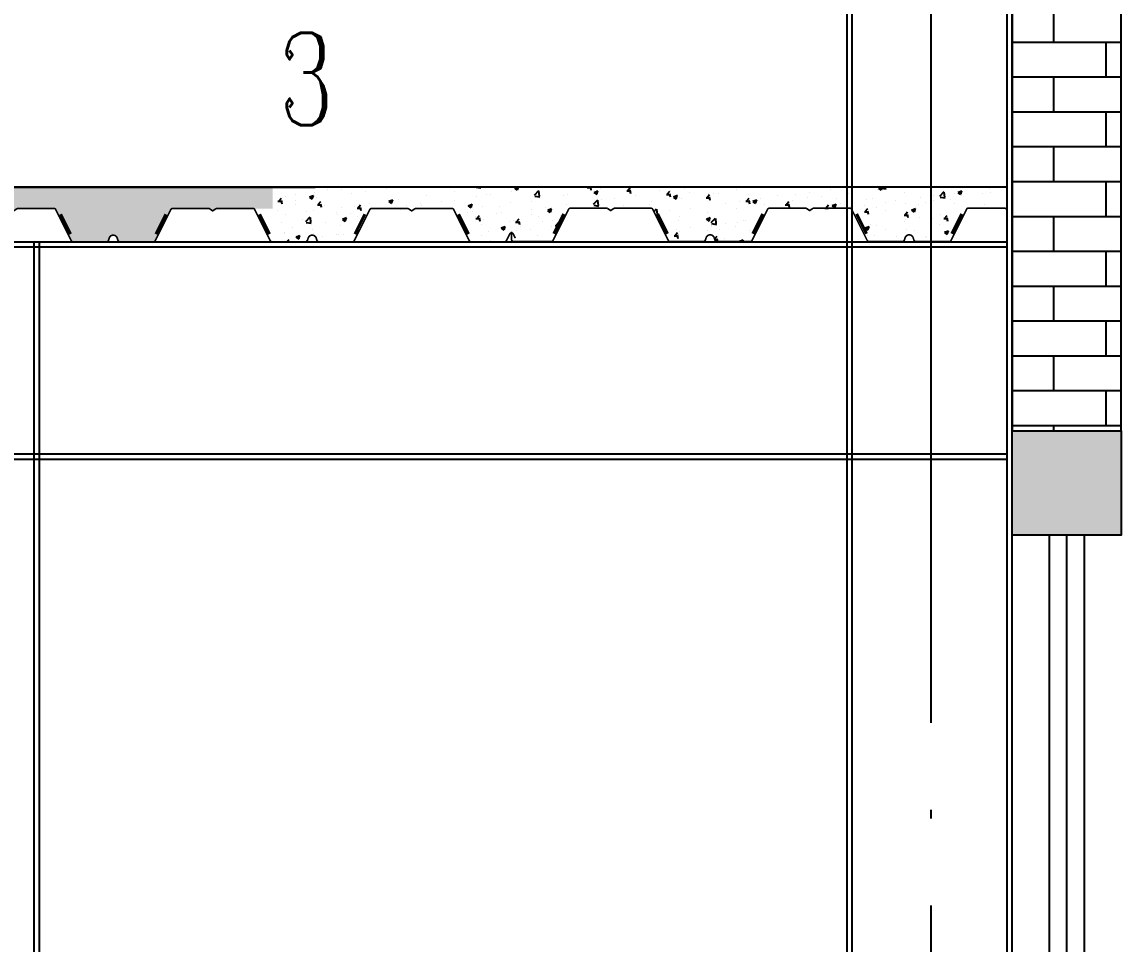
# Model space of a CAD drawing. Extents: x -89996 to 1006241, y -2176 to 440573.
# Drawn here: x 788530 to 791057, y 259276 to 261396 of the extents above; entities that cross this region are included whole.
import ezdxf

# ---------------------------------------------------------------- set-up
doc = ezdxf.new("R2010")
doc.units = 0
doc.header["$LTSCALE"] = 1000
doc.header["$MEASUREMENT"] = 0
doc.linetypes.add('DOTE', pattern=[2.42, 2, -0.2, 0.02, -0.2])
for name, color, linetype in [('BOLT', 251, 'Continuous'), ('DOTE', 1, 'DOTE'), ('FZX', 31, 'Continuous'), ('GZ', 50, 'Continuous'), ('MC', 132, 'Continuous'), ('PUB_HATCH', 8, 'Continuous'), ('PUB_TEXT', 7, 'Continuous'), ('PUB_TITLE', 4, 'Continuous'), ('S', 2, 'Continuous')]:
    doc.layers.add(name, color=color, linetype=linetype)
doc.styles.add('_TCH_LABEL', font='COMPLEX', dxfattribs={"bigfont": 'GBCBIG'})

# ---------------------------------------------------------------- blocks, each defined once
blk = doc.blocks.new('A$C0E672D9D')
at = {"layer": 'S', "const_width": 37.5}
blk.add_lwpolyline([(13831, 244), (13831, 64, -0.414214), (13786, 19), (12914, 19, -0.284079), (12873, 44), (12516, 759, 0.284079), (12475, 784), (11646, 784, 0.149964), (11621, 776), (11551, 728), (11481, 776, 0.149964), (11455, 784), (10626, 784, 0.284079), (10586, 759), (10228, 44, -0.284079), (10188, 19), (9416, 19, -0.323165), (9373, 50), (9354, 107, 0.323165), (9269, 169), (9258, 169, 0.323165), (9173, 107), (9154, 50, -0.323165), (9111, 19), (8339, 19, -0.284079), (8298, 44), (7941, 759, 0.284079), (7900, 784), (7071, 784, 0.149964), (7046, 776), (6976, 728), (6906, 776, 0.149964), (6880, 784), (6051, 784, 0.284079), (6011, 759), (5653, 44, -0.284079), (5613, 19), (4841, 19, -0.323165), (4798, 50), (4779, 107, 0.323165), (4694, 169), (4683, 169, 0.323165), (4598, 107), (4579, 50, -0.323165), (4536, 19), (3764, 19, -0.284079), (3723, 44), (3366, 759, 0.284079), (3325, 784), (2496, 784, 0.149964), (2471, 776), (2401, 728), (2331, 776, 0.149964), (2305, 784), (1476, 784, 0.284079), (1436, 759), (1078, 44, -0.284079), (1038, 19), (265, 19, -0.284079), (224, 44), (146, 200, 0.620038), (66, 200), (17, 101)], format="xyb", dxfattribs=at)
at = {"layer": 'S', "const_width": 67.5}
for points in [[(1323, 652), (1094, 195)], [(3479, 652), (3707, 195)], [(5898, 652), (5669, 195)], [(8054, 652), (8282, 195)], [(10473, 652), (10244, 195)], [(12629, 652), (12857, 195)]]:
    blk.add_lwpolyline(points, dxfattribs=at)

msp = doc.modelspace()

# ---------------------------------------------------------------- hatches: boundary and pattern name
h = msp.add_hatch()
h.set_pattern_fill('AR-CONC', color=9, scale=50)
h.set_pattern_definition([(50, (-76199.75, -57750.295), (91.0923345, -7.969543), [9.525, -104.775]), (355, (-76199.75, -57750.295), (-17.621413, 95.528321), [7.62, -83.82]), (100.451, (-76192.16, -57750.96), (73.471251, 87.558344), [8.095, -89.045]), (46.1842, (-76199.75, -57724.9), (135.53952, -21.021164), [14.2875, -157.1625]), (96.6356, (-76188.46, -57726.65), (118.702117, 123.712778), [12.1425, -133.5675]), (351.184, (-76199.75, -57724.9), (118.702303, 123.712559), [11.43, -125.73]), (21, (-76187.05, -57731.245), (75.80744, -51.132759), [9.525, -104.775]), (326, (-76187.05, -57731.245), (30.901014, 92.093983), [7.62, -83.82]), (71.4514, (-76180.735, -57735.51), (106.708245, 40.961429), [8.095, -89.045]), (37.5, (-76199.753, -57750.295), (1.5443016, 42.2775194), [0, -82.804, 0, -85.09, 0, -84.1375]), (7.5, (-76199.753, -57750.295), (33.4098313, 50.0902874), [0, -48.514, 0, -80.899, 0, -32.0675]), (327.5, (-76228.074, -57750.295), (67.7952976, -2.864372), [0, -31.75, 0, -99.06, 0, -131.445]), (317.5, (-76240.774, -57750.295), (74.0645907, 12.7132455), [0, -41.275, 0, -65.786, 0, -93.345])])
edge = h.paths.add_edge_path()
edge.add_arc((788741.37, 260896.08), 9, 354.18243, 450)
edge.add_line((788741.37, 260905.08), (788740.32, 260905.08))
edge.add_arc((788740.32, 260896.08), 9, 90, 161.63608)
edge.add_line((788731.78, 260898.92), (788729.87, 260893.16))
edge.add_arc((788725.6, 260894.58), 4.5, 270, 341.63608, ccw=False)
edge.add_line((788725.6, 260890.08), (788648.38, 260890.08))
edge.add_arc((788648.38, 260894.58), 4.5, 206.56505, 270.02168, ccw=False)
edge.add_line((788644.35, 260892.57), (788608.59, 260964.09))
edge.add_arc((788604.57, 260962.08), 4.5, 26.56505, 90)
edge.add_line((788604.57, 260966.58), (788520.26, 260966.58))
edge.add_line((788520.26, 260966.58), (788512.1, 260961.05))
edge.add_line((788512.1, 260961.05), (788503.94, 260966.58))
edge.add_line((788503.94, 260966.58), (788419.63, 260966.58))
edge.add_arc((788419.63, 260962.08), 4.5, 90, 153.43495)
edge.add_line((788415.6, 260964.09), (788379.84, 260892.57))
edge.add_arc((788375.82, 260894.58), 4.5, 270, 333.43495, ccw=False)
edge.add_line((788375.82, 260890.08), (788190.9, 260890.08))
edge.add_arc((788190.9, 260894.58), 4.5, 206.56505, 270.02278, ccw=False)
edge.add_line((788186.87, 260892.57), (788151.11, 260964.09))
edge.add_arc((788147.08, 260962.08), 4.5, 26.56505, 90)
edge.add_line((788147.08, 260966.58), (788062.78, 260966.58))
edge.add_line((788062.78, 260966.58), (788054.62, 260961.05))
edge.add_line((788054.62, 260961.05), (788046.46, 260966.58))
edge.add_line((788046.46, 260966.58), (787962.15, 260966.58))
edge.add_arc((787962.15, 260962.08), 4.5, 90, 153.43495)
edge.add_line((787958.12, 260964.09), (787922.36, 260892.57))
edge.add_arc((787918.33, 260894.58), 4.5, 270, 333.43495, ccw=False)
edge.add_line((787918.33, 260890.08), (787841.12, 260890.08))
edge.add_arc((787839.77, 260894.38), 4.5, 169.86111, 287.33565, ccw=False)
edge.add_arc((787826.39, 260896.08), 9, 354.18243, 450)
edge.add_line((787826.39, 260905.08), (787825.34, 260905.08))
edge.add_arc((787825.34, 260896.08), 9, 90, 161.63608)
edge.add_line((787816.8, 260898.92), (787814.89, 260893.16))
edge.add_arc((787810.62, 260894.58), 4.5, 270, 341.63608, ccw=False)
edge.add_line((787810.62, 260890.08), (787733.4, 260890.08))
edge.add_arc((787733.4, 260894.58), 4.5, 206.56505, 270.02484, ccw=False)
edge.add_line((787729.37, 260892.57), (787693.61, 260964.09))
edge.add_arc((787689.58, 260962.08), 4.5, 26.56505, 90)
edge.add_line((787689.58, 260966.58), (787605.28, 260966.58))
edge.add_line((787605.28, 260966.58), (787597.12, 260961.05))
edge.add_line((787597.12, 260961.05), (787588.96, 260966.58))
edge.add_line((787588.96, 260966.58), (787504.65, 260966.58))
edge.add_arc((787504.65, 260962.08), 4.5, 90, 153.43495)
edge.add_line((787500.62, 260964.09), (787464.86, 260892.57))
edge.add_arc((787460.83, 260894.58), 4.5, 270, 333.43495, ccw=False)
edge.add_line((787460.83, 260890.08), (787383.62, 260890.08))
edge.add_arc((787382.27, 260894.38), 4.5, 169.86048, 287.33774, ccw=False)
edge.add_arc((787368.89, 260896.08), 9, 354.18243, 450)
edge.add_line((787368.89, 260905.08), (787367.84, 260905.08))
edge.add_arc((787367.84, 260896.08), 9, 90, 161.63608)
edge.add_line((787359.3, 260898.92), (787357.39, 260893.16))
edge.add_arc((787353.12, 260894.58), 4.5, 270, 341.63608, ccw=False)
edge.add_line((787353.12, 260890.08), (787275.9, 260890.08))
edge.add_arc((787275.9, 260894.58), 4.5, 206.56505, 270.02678, ccw=False)
edge.add_line((787271.87, 260892.57), (787236.11, 260964.09))
edge.add_arc((787232.08, 260962.08), 4.5, 26.56505, 90)
edge.add_line((787232.08, 260966.58), (787147.78, 260966.58))
edge.add_line((787147.78, 260966.58), (787139.62, 260961.05))
edge.add_line((787139.62, 260961.05), (787131.46, 260966.58))
edge.add_line((787131.46, 260966.58), (787047.15, 260966.58))
edge.add_arc((787047.15, 260962.08), 4.5, 90, 153.43495)
edge.add_line((787043.12, 260964.09), (787007.36, 260892.57))
edge.add_arc((787003.33, 260894.58), 4.5, 270, 333.43495, ccw=False)
edge.add_line((787003.33, 260890.08), (786818.42, 260890.08))
edge.add_arc((786818.42, 260894.58), 4.5, 206.56505, 270.02849, ccw=False)
edge.add_line((786814.39, 260892.57), (786778.63, 260964.09))
edge.add_arc((786774.6, 260962.08), 4.5, 26.56505, 90)
edge.add_line((786774.6, 260966.58), (786690.3, 260966.58))
edge.add_line((786690.3, 260966.58), (786682.13, 260961.05))
edge.add_line((786682.13, 260961.05), (786673.97, 260966.58))
edge.add_line((786673.97, 260966.58), (786589.67, 260966.58))
edge.add_arc((786589.67, 260962.08), 4.5, 90, 153.43495)
edge.add_line((786585.64, 260964.09), (786549.88, 260892.57))
edge.add_arc((786545.85, 260894.58), 4.5, 270, 333.43495, ccw=False)
edge.add_line((786545.85, 260890.08), (786468.63, 260890.08))
edge.add_arc((786467.29, 260894.38), 4.5, 169.85888, 287.34305, ccw=False)
edge.add_arc((786453.91, 260896.08), 9, 354.18243, 450)
edge.add_line((786453.91, 260905.08), (786452.86, 260905.08))
edge.add_arc((786452.86, 260896.08), 9, 90, 161.63608)
edge.add_line((786444.32, 260898.92), (786442.41, 260893.16))
edge.add_arc((786438.14, 260894.58), 4.5, 270, 341.63608, ccw=False)
edge.add_line((786438.14, 260890.08), (786360.92, 260890.08))
edge.add_arc((786360.92, 260894.58), 4.5, 206.56505, 270.03176, ccw=False)
edge.add_line((786356.89, 260892.57), (786321.13, 260964.09))
edge.add_arc((786317.1, 260962.08), 4.5, 26.56505, 90)
edge.add_line((786317.1, 260966.58), (786232.8, 260966.58))
edge.add_line((786232.8, 260966.58), (786224.63, 260961.05))
edge.add_line((786224.63, 260961.05), (786216.47, 260966.58))
edge.add_line((786216.47, 260966.58), (786132.17, 260966.58))
edge.add_arc((786132.17, 260962.08), 4.5, 90, 153.43495)
edge.add_line((786128.14, 260964.09), (786092.38, 260892.57))
edge.add_arc((786088.35, 260894.58), 4.5, 270, 333.43495, ccw=False)
edge.add_line((786088.35, 260890.08), (786011.13, 260890.08))
edge.add_arc((786009.79, 260894.38), 4.5, 169.85783, 287.3465, ccw=False)
edge.add_arc((785996.41, 260896.08), 9, 354.18243, 450)
edge.add_line((785996.41, 260905.08), (785995.36, 260905.08))
edge.add_arc((785995.36, 260896.08), 9, 90, 161.63608)
edge.add_line((785986.82, 260898.92), (785984.91, 260893.16))
edge.add_arc((785980.64, 260894.58), 4.5, 270, 341.63608, ccw=False)
edge.add_line((785980.64, 260890.08), (785903.42, 260890.08))
edge.add_arc((785903.42, 260894.58), 4.5, 206.56505, 270.03502, ccw=False)
edge.add_line((785899.39, 260892.57), (785863.63, 260964.09))
edge.add_arc((785859.6, 260962.08), 4.5, 26.56505, 90)
edge.add_line((785859.6, 260966.58), (785775.3, 260966.58))
edge.add_line((785775.3, 260966.58), (785767.13, 260961.05))
edge.add_line((785767.13, 260961.05), (785758.97, 260966.58))
edge.add_line((785758.97, 260966.58), (785674.67, 260966.58))
edge.add_arc((785674.67, 260962.08), 4.5, 90, 153.43495)
edge.add_line((785670.64, 260964.09), (785634.88, 260892.57))
edge.add_arc((785630.85, 260894.58), 4.5, 270, 333.43495, ccw=False)
edge.add_line((785630.85, 260890.08), (785445.94, 260890.08))
edge.add_arc((785445.93, 260894.58), 4.5, 206.56505, 270.038, ccw=False)
edge.add_line((785441.91, 260892.57), (785406.15, 260964.09))
edge.add_arc((785402.12, 260962.08), 4.5, 26.56505, 90)
edge.add_line((785402.12, 260966.58), (785317.81, 260966.58))
edge.add_line((785317.81, 260966.58), (785309.65, 260961.05))
edge.add_line((785309.65, 260961.05), (785301.49, 260966.58))
edge.add_line((785301.49, 260966.58), (785217.18, 260966.58))
edge.add_arc((785217.18, 260962.08), 4.5, 90, 153.43495)
edge.add_line((785213.16, 260964.09), (785177.4, 260892.57))
edge.add_arc((785173.37, 260894.58), 4.5, 270, 333.43495, ccw=False)
edge.add_line((785173.37, 260890.08), (785096.15, 260890.08))
edge.add_arc((785094.81, 260894.38), 4.5, 169.85496, 287.356, ccw=False)
edge.add_arc((785081.43, 260896.08), 9, 354.18243, 450)
edge.add_line((785081.43, 260905.08), (785080.38, 260905.08))
edge.add_arc((785080.38, 260896.08), 9, 90, 161.63608)
edge.add_line((785071.84, 260898.92), (785069.93, 260893.16))
edge.add_arc((785065.66, 260894.58), 4.5, 270, 341.63608, ccw=False)
edge.add_line((785065.66, 260890.08), (784988.44, 260890.08))
edge.add_arc((784988.43, 260894.58), 4.5, 206.56505, 270.04405, ccw=False)
edge.add_line((784984.41, 260892.57), (784948.65, 260964.09))
edge.add_arc((784944.62, 260962.08), 4.5, 26.56505, 90)
edge.add_line((784944.62, 260966.58), (784860.31, 260966.58))
edge.add_line((784860.31, 260966.58), (784852.15, 260961.05))
edge.add_line((784852.15, 260961.05), (784843.99, 260966.58))
edge.add_line((784843.99, 260966.58), (784759.68, 260966.58))
edge.add_arc((784759.68, 260962.08), 4.5, 90, 153.43495)
edge.add_line((784755.66, 260964.09), (784719.9, 260892.57))
edge.add_arc((784715.87, 260894.58), 4.5, 270, 333.43495, ccw=False)
edge.add_line((784715.87, 260890.08), (784638.65, 260890.08))
edge.add_arc((784637.31, 260894.38), 4.5, 169.85291, 287.36279, ccw=False)
edge.add_arc((784623.93, 260896.08), 9, 354.18243, 450)
edge.add_line((784623.93, 260905.08), (784622.88, 260905.08))
edge.add_arc((784622.88, 260896.08), 9, 90, 161.63608)
edge.add_line((784614.34, 260898.92), (784612.43, 260893.16))
edge.add_arc((784608.16, 260894.58), 4.5, 270, 341.63608, ccw=False)
edge.add_line((784608.16, 260890.08), (784530.94, 260890.08))
edge.add_arc((784530.93, 260894.58), 4.5, 206.56505, 270.05057, ccw=False)
edge.add_line((784526.91, 260892.57), (784491.15, 260964.09))
edge.add_arc((784487.12, 260962.08), 4.5, 26.56505, 90)
edge.add_line((784487.12, 260966.58), (784402.81, 260966.58))
edge.add_line((784402.81, 260966.58), (784394.65, 260961.05))
edge.add_line((784394.65, 260961.05), (784386.49, 260966.58))
edge.add_line((784386.49, 260966.58), (784302.18, 260966.58))
edge.add_arc((784302.18, 260962.08), 4.5, 90, 153.43495)
edge.add_line((784298.16, 260964.09), (784262.4, 260892.57))
edge.add_arc((784258.37, 260894.58), 4.5, 270, 333.43495, ccw=False)
edge.add_line((784258.37, 260890.08), (784154.44, 260889.98))
edge.add_line((784154.44, 260889.98), (784154.8, 260890.69))
edge.add_arc((784150.78, 260892.71), 4.5, 270, 333.43495, ccw=False)
edge.add_line((784150.78, 260888.21), (784073.45, 260888.21))
edge.add_arc((784073.45, 260892.71), 4.5, 206.56505, 270.01855, ccw=False)
edge.add_line((784069.43, 260890.69), (784033.67, 260962.22))
edge.add_arc((784029.64, 260960.21), 4.5, 26.56505, 90)
edge.add_line((784029.64, 260964.71), (783945.33, 260964.71))
edge.add_line((783945.33, 260964.71), (783937.17, 260959.18))
edge.add_line((783937.17, 260959.18), (783929.01, 260964.71))
edge.add_line((783929.01, 260964.71), (783844.7, 260964.71))
edge.add_arc((783844.7, 260960.21), 4.5, 90, 153.43495)
edge.add_line((783840.68, 260962.22), (783804.92, 260890.69))
edge.add_arc((783800.89, 260892.71), 4.5, 270, 333.43495, ccw=False)
edge.add_line((783800.89, 260888.21), (783723.67, 260888.21))
edge.add_arc((783722.33, 260892.5), 4.5, 169.86213, 287.3323, ccw=False)
edge.add_arc((783708.95, 260894.21), 9, 354.18243, 450)
edge.add_line((783708.95, 260903.21), (783707.9, 260903.21))
edge.add_arc((783707.9, 260894.21), 9, 90, 161.63608)
edge.add_line((783699.35, 260897.04), (783697.44, 260891.29))
edge.add_arc((783693.17, 260892.71), 4.5, 270, 341.63608, ccw=False)
edge.add_line((783693.17, 260888.21), (783615.95, 260888.21))
edge.add_arc((783615.95, 260892.71), 4.5, 206.56505, 270.02246, ccw=False)
edge.add_line((783611.93, 260890.69), (783576.17, 260962.22))
edge.add_arc((783572.14, 260960.21), 4.5, 26.56505, 90)
edge.add_line((783572.14, 260964.71), (783487.83, 260964.71))
edge.add_line((783487.83, 260964.71), (783479.67, 260959.18))
edge.add_line((783479.67, 260959.18), (783471.51, 260964.71))
edge.add_line((783471.51, 260964.71), (783387.2, 260964.71))
edge.add_arc((783387.2, 260960.21), 4.5, 90, 153.43495)
edge.add_line((783383.18, 260962.22), (783347.42, 260890.69))
edge.add_arc((783343.39, 260892.71), 4.5, 270, 333.43495, ccw=False)
edge.add_line((783343.39, 260888.21), (783266.17, 260888.21))
edge.add_arc((783264.83, 260892.5), 4.5, 169.86033, 287.33825, ccw=False)
edge.add_arc((783251.45, 260894.21), 9, 354.18243, 450)
edge.add_line((783251.45, 260903.21), (783250.4, 260903.21))
edge.add_arc((783250.4, 260894.21), 9, 90, 161.63608)
edge.add_line((783241.85, 260897.04), (783239.94, 260891.29))
edge.add_arc((783235.67, 260892.71), 4.5, 270, 341.63608, ccw=False)
edge.add_line((783235.67, 260888.21), (783158.45, 260888.21))
edge.add_arc((783158.45, 260892.71), 4.5, 206.56505, 270.02844, ccw=False)
edge.add_line((783154.43, 260890.69), (783118.67, 260962.22))
edge.add_arc((783114.64, 260960.21), 4.5, 26.56505, 90)
edge.add_line((783114.64, 260964.71), (783030.33, 260964.71))
edge.add_line((783030.33, 260964.71), (783022.17, 260959.18))
edge.add_line((783022.17, 260959.18), (783014.01, 260964.71))
edge.add_line((783014.01, 260964.71), (782929.7, 260964.71))
edge.add_arc((782929.7, 260960.21), 4.5, 90, 153.43495)
edge.add_line((782925.68, 260962.22), (782889.92, 260890.69))
edge.add_arc((782885.89, 260892.71), 4.5, 270, 333.43495, ccw=False)
edge.add_line((782885.89, 260888.21), (782798.67, 260888.21))
edge.add_arc((782798.67, 260892.71), 4.5, 180, 270.03571, ccw=False)
edge.add_line((782794.17, 260892.71), (782794.17, 260910.71))
edge.add_arc((782794.16, 260906.21), 4.5, 89.83398, 153.43495)
edge.add_line((782790.13, 260908.22), (782782.31, 260892.57))
edge.add_arc((782778.28, 260894.58), 4.5, 270, 333.43495, ccw=False)
edge.add_line((782778.28, 260890.08), (782700.97, 260890.08))
edge.add_arc((782700.96, 260894.58), 4.5, 206.56505, 270.12395, ccw=False)
edge.add_line((782696.93, 260892.57), (782661.17, 260964.09))
edge.add_arc((782657.15, 260962.08), 4.5, 26.56505, 90)
edge.add_line((782657.15, 260966.58), (782572.84, 260966.58))
edge.add_line((782572.84, 260966.58), (782564.68, 260961.05))
edge.add_line((782564.68, 260961.05), (782556.52, 260966.58))
edge.add_line((782556.52, 260966.58), (782472.21, 260966.58))
edge.add_arc((782472.21, 260962.08), 4.5, 90, 153.43495)
edge.add_line((782468.18, 260964.09), (782432.42, 260892.57))
edge.add_arc((782428.4, 260894.58), 4.5, 270, 333.43495, ccw=False)
edge.add_line((782428.4, 260890.08), (782351.19, 260890.08))
edge.add_arc((782349.83, 260894.37), 4.5, 169.81168, 287.49904, ccw=False)
edge.add_arc((782336.45, 260896.08), 9, 354.18243, 450)
edge.add_line((782336.45, 260905.08), (782335.4, 260905.08))
edge.add_arc((782335.4, 260896.08), 9, 90, 161.63608)
edge.add_line((782326.86, 260898.92), (782324.95, 260893.16))
edge.add_arc((782320.68, 260894.58), 4.5, 270, 341.63608, ccw=False)
edge.add_line((782320.68, 260890.08), (782243.47, 260890.08))
edge.add_arc((782243.46, 260894.58), 4.5, 206.56505, 270.19462, ccw=False)
edge.add_line((782239.43, 260892.57), (782203.67, 260964.09))
edge.add_arc((782199.65, 260962.08), 4.5, 26.56505, 90)
edge.add_line((782199.65, 260966.58), (782115.34, 260966.58))
edge.add_line((782115.34, 260966.58), (782107.18, 260961.05))
edge.add_line((782107.18, 260961.05), (782099.02, 260966.58))
edge.add_line((782099.02, 260966.58), (782014.71, 260966.58))
edge.add_arc((782014.71, 260962.08), 4.5, 90, 153.43495)
edge.add_line((782010.68, 260964.09), (781974.92, 260892.57))
edge.add_arc((781970.9, 260894.58), 4.5, 270, 333.43495, ccw=False)
edge.add_line((781970.9, 260890.08), (781893.7, 260890.08))
edge.add_arc((781892.33, 260894.37), 4.5, 169.75327, 287.69178, ccw=False)
edge.add_arc((781878.95, 260896.08), 9, 354.18243, 450)
edge.add_line((781878.95, 260905.08), (781877.9, 260905.08))
edge.add_arc((781877.9, 260896.08), 9, 90, 161.63608)
edge.add_line((781869.36, 260898.92), (781867.45, 260893.16))
edge.add_arc((781863.18, 260894.58), 4.5, 270, 341.63608, ccw=False)
edge.add_line((781863.18, 260890.08), (781785.99, 260890.08))
edge.add_arc((781785.96, 260894.58), 4.5, 206.56505, 270.45263, ccw=False)
edge.add_line((781781.93, 260892.57), (781746.17, 260964.09))
edge.add_arc((781742.15, 260962.08), 4.5, 26.56505, 90)
edge.add_line((781742.15, 260966.58), (781657.84, 260966.58))
edge.add_line((781657.84, 260966.58), (781649.68, 260961.05))
edge.add_line((781649.68, 260961.05), (781641.52, 260966.58))
edge.add_line((781641.52, 260966.58), (781557.21, 260966.58))
edge.add_arc((782553.94, 260372.54), 1160.33, 149.20553, 153.47363)
edge.add_line((781515.76, 260890.75), (781421.75, 260890.15))
edge.add_line((781421.75, 260890.15), (781421.75, 261015.83))
edge.add_line((781421.75, 261015.83), (789106.27, 261015.83))
edge.add_line((789106.27, 261015.83), (789106.27, 260966.58))
edge.add_line((789106.27, 260966.58), (788977.76, 260966.58))
edge.add_line((788977.76, 260966.58), (788969.6, 260961.05))
edge.add_line((788969.6, 260961.05), (788961.44, 260966.58))
edge.add_line((788961.44, 260966.58), (788877.13, 260966.58))
edge.add_arc((788877.13, 260962.08), 4.5, 90, 153.43495)
edge.add_line((788873.1, 260964.09), (788837.34, 260892.57))
edge.add_arc((788833.32, 260894.58), 4.5, 270, 333.43495, ccw=False)
edge.add_line((788833.32, 260890.08), (788756.1, 260890.08))
edge.add_arc((788754.76, 260894.38), 4.5, 169.86214, 287.33226, ccw=False)
at = {"layer": 'BOLT'}
h = msp.add_hatch(dxfattribs=at)
h.set_pattern_fill('AR-BRSTD', color=256, scale=100)
h.set_pattern_definition([(0, (176596.9, -233505.82), (0, 80.138549), []), (90, (176596.9, -233505.82), (-120.1928, 80.138549), [80.13855, -80.13854])])
h.paths.add_polyline_path([(791056.63, 261895.83), (790806.63, 261895.83), (790806.63, 260455.83), (791056.63, 260455.83)])
h = msp.add_hatch(color=256, dxfattribs=at)
h.dxf.hatch_style = 1
h.paths.add_polyline_path([(791056.63, 260455.83), (790806.63, 260455.83), (790806.63, 260215.83), (791056.63, 260215.83)])

# ---------------------------------------------------------------- linework, layer by layer
at = {"color": 9, "linetype": 'Continuous'}
for p, q in [((789232, 261010.91, 1.71), (789232, 261010.91, 1.71)), ((789265.43, 261011.81, 1.71), (789265.43, 261011.81, 1.71)), ((789367.36, 261013.1, 1.71), (789367.36, 261013.1, 1.71)), ((789574.22, 261016.37, 1.71), (789584.5, 261014.78, 1.71)), ((789590.37, 261014.59, 1.71), (789590.37, 261014.59, 1.71)), ((789662.28, 261013.9, 1.71), (789668.59, 261009.64, 1.71)), ((789662.59, 261014.46, 1.71), (789667.55, 261016.36, 1.71)), ((789668.87, 261010.01, 1.71), (789671, 261016.36, 1.71)), ((789671.15, 261011.42, 1.71), (789671.15, 261011.42, 1.71)), ((789707.92, 260997.94, 1.71), (789717.81, 261008.25, 1.71)), ((789734.35, 261015.73, 1.71), (789734.35, 261015.73, 1.71)), ((789793.08, 261016.15, 1.71), (789793.08, 261016.15, 1.71)), ((789829.24, 261015.53, 1.71), (789836.83, 261014.87, 1.71)), ((789831.02, 261015.73, 1.71), (789831.52, 261016.33, 1.71)), ((789838.67, 261009.1, 1.71), (789837.34, 261016.33, 1.71)), ((789845.11, 261004.28, 1.71), (789854, 261007.7, 1.71)), ((789849.71, 261008.96, 1.71), (789849.71, 261008.96, 1.71)), ((789860.87, 261013.29, 1.71), (789860.87, 261013.29, 1.71)), ((789922.11, 261007.76, 1.71), (789928.23, 261015.06, 1.71)), ((789929.76, 261001.13, 1.71), (789928.29, 261009.09, 1.71)), ((789928.67, 261010.42, 1.71), (789928.67, 261010.42, 1.71)), ((790021.14, 261007.79, 1.71), (790021.14, 261007.79, 1.71)), ((790052.93, 261011.98, 1.71), (790052.93, 261011.98, 1.71)), ((790173.23, 261009.82, 1.71), (790173.23, 261009.82, 1.71)), ((790194.47, 261015.37, 1.71), (790194.47, 261015.37, 1.71)), ((790387.82, 261010.38, 1.71), (790387.82, 261010.38, 1.71)), ((790497.12, 261011.79, 1.71), (790497.12, 261011.79, 1.71)), ((790499.05, 261014.18, 1.71), (790505.36, 261009.92, 1.71)), ((790499.36, 261014.73, 1.71), (790503.25, 261016.23, 1.71)), ((790505.14, 261014.12, 1.71), (790516.44, 261012.37, 1.71)), ((790505.64, 261010.29, 1.71), (790507.63, 261016.23, 1.71)), ((790515.85, 261013.99, 1.71), (790515.59, 261016.22, 1.71)), ((790633.61, 261015.87, 1.71), (790633.61, 261015.87, 1.71)), ((790681.88, 261004.56, 1.71), (790690.77, 261007.97, 1.71)), ((790688.15, 261000.12, 1.71), (790690.73, 261007.79, 1.71)), ((790754.81, 261013, 1.71), (790754.81, 261013, 1.71)), ((789118.12, 260983.76, 1.71), (789125.71, 260983.09, 1.71)), ((789119.9, 260983.96, 1.71), (789126.02, 260991.25, 1.71)), ((789127.56, 260977.33, 1.71), (789126.09, 260985.29, 1.71)), ((789136.08, 260994.74, 1.71), (789136.08, 260994.74, 1.71)), ((789157.94, 260998.2, 1.71), (789157.94, 260998.2, 1.71)), ((789159.16, 260985.69, 1.71), (789159.16, 260985.69, 1.71)), ((789190.54, 260993.29, 1.71), (789196.85, 260989.02, 1.71)), ((789190.85, 260993.84, 1.71), (789199.74, 260997.25, 1.71)), ((789197.13, 260989.39, 1.71), (789199.7, 260997.07, 1.71)), ((789201.28, 261003.68, 1.71), (789201.28, 261003.68, 1.71)), ((789207.26, 260992.03, 1.71), (789207.26, 260992.03, 1.71)), ((789210.99, 260975.99, 1.71), (789217.12, 260983.29, 1.71)), ((789287.46, 261002.59, 1.71), (789287.46, 261002.59, 1.71)), ((789319.26, 261006.77, 1.71), (789319.26, 261006.77, 1.71)), ((789373.05, 260983.11, 1.71), (789379.37, 260978.85, 1.71)), ((789373.37, 260983.67, 1.71), (789382.26, 260987.08, 1.71)), ((789379.64, 260979.22, 1.71), (789382.22, 260986.9, 1.71)), ((789395.05, 260988, 1.71), (789395.05, 260988, 1.71)), ((789459.2, 260996.13, 1.71), (789459.2, 260996.13, 1.71)), ((789494.04, 260984.09, 1.71), (789494.04, 260984.09, 1.71)), ((789523.02, 260985.99, 1.71), (789523.02, 260985.99, 1.71)), ((789525.17, 261005.65, 1.71), (789525.17, 261005.65, 1.71)), ((789574.25, 260994.65, 1.71), (789574.25, 260994.65, 1.71)), ((789597.08, 260998.7, 1.71), (789597.08, 260998.7, 1.71)), ((789606.04, 260998.84, 1.71), (789606.04, 260998.84, 1.71)), ((789654.14, 261005.17, 1.71), (789654.14, 261005.17, 1.71)), ((789701.58, 260983.53, 1.71), (789701.58, 260983.53, 1.71)), ((789708.74, 260995.51, 1.71), (789720.04, 260993.76, 1.71)), ((789719.45, 260995.39, 1.71), (789718.04, 261007.45, 1.71)), ((789718.94, 260989.97, 1.71), (789718.94, 260989.97, 1.71)), ((789775.64, 260996.24, 1.71), (789775.64, 260996.24, 1.71)), ((789784.14, 260998.91, 1.71), (789784.14, 260998.91, 1.71)), ((789843.46, 260976.92, 1.71), (789853.35, 260987.23, 1.71)), ((789844.79, 261003.73, 1.71), (789851.11, 260999.47, 1.71)), ((789848.29, 261007.04, 1.71), (789848.29, 261007.04, 1.71)), ((789851.38, 260999.84, 1.71), (789853.96, 261007.52, 1.71)), ((789854.99, 260974.37, 1.71), (789853.58, 260986.43, 1.71)), ((789861.04, 260986.72, 1.71), (789861.04, 260986.72, 1.71)), ((789892.83, 260990.9, 1.71), (789892.83, 260990.9, 1.71)), ((789920.33, 261007.56, 1.71), (789927.92, 261006.9, 1.71)), ((789940.93, 260997.23, 1.71), (789940.93, 260997.23, 1.71)), ((789977.92, 260983.22, 1.71), (789977.92, 260983.22, 1.71)), ((789996.46, 261007.56, 1.71), (789996.46, 261007.56, 1.71)), ((790011.42, 260999.59, 1.71), (790019.01, 260998.93, 1.71)), ((790013.2, 260999.79, 1.71), (790019.33, 261007.09, 1.71)), ((790020.85, 260993.16, 1.71), (790019.39, 261001.12, 1.71)), ((790027.31, 260993.56, 1.71), (790033.62, 260989.3, 1.71)), ((790027.62, 260994.11, 1.71), (790036.51, 260997.53, 1.71)), ((790033.9, 260989.67, 1.71), (790036.47, 260997.35, 1.71)), ((790042.07, 260991.35, 1.71), (790042.07, 260991.35, 1.71)), ((790046.34, 260989.94, 1.71), (790046.34, 260989.94, 1.71)), ((790064.26, 261004.69, 1.71), (790064.26, 261004.69, 1.71)), ((790102.51, 260991.62, 1.71), (790110.11, 260990.96, 1.71)), ((790104.3, 260991.82, 1.71), (790110.42, 260999.12, 1.71)), ((790108.03, 261000.88, 1.71), (790108.03, 261000.88, 1.71)), ((790111.95, 260985.19, 1.71), (790110.48, 260993.15, 1.71)), ((790120.4, 261002.65, 1.71), (790120.4, 261002.65, 1.71)), ((790132.06, 261001.83, 1.71), (790132.06, 261001.83, 1.71)), ((790179.62, 260982.97, 1.71), (790179.62, 260982.97, 1.71)), ((790193.61, 260983.65, 1.71), (790201.2, 260982.99, 1.71)), ((790195.39, 260983.85, 1.71), (790201.51, 260991.15, 1.71)), ((790199.85, 260998.97, 1.71), (790199.85, 260998.97, 1.71)), ((790203.04, 260977.22, 1.71), (790201.57, 260985.18, 1.71)), ((790209.82, 260983.39, 1.71), (790216.14, 260979.13, 1.71)), ((790210.14, 260983.94, 1.71), (790219.03, 260987.36, 1.71)), ((790216.41, 260979.5, 1.71), (790218.99, 260987.17, 1.71)), ((790227.72, 260989.3, 1.71), (790227.72, 260989.3, 1.71)), ((790267.65, 260996.1, 1.71), (790267.65, 260996.1, 1.71)), ((790286.48, 260975.88, 1.71), (790292.6, 260983.18, 1.71)), ((790301.8, 260985.19, 1.71), (790301.8, 260985.19, 1.71)), ((790307.93, 260999.86, 1.71), (790307.93, 260999.86, 1.71)), ((790335.44, 260993.24, 1.71), (790335.44, 260993.24, 1.71)), ((790339.72, 261004.04, 1.71), (790339.72, 261004.04, 1.71)), ((790367.01, 260994.14, 1.71), (790367.01, 260994.14, 1.71)), ((790403.24, 260990.37, 1.71), (790403.24, 260990.37, 1.71)), ((790431.16, 261002.27, 1.71), (790431.16, 261002.27, 1.71)), ((790471.03, 260987.51, 1.71), (790471.03, 260987.51, 1.71)), ((790485.48, 260990.44, 1.71), (790485.48, 260990.44, 1.71)), ((790538.83, 260984.64, 1.71), (790538.83, 260984.64, 1.71)), ((790559.55, 261003.16, 1.71), (790559.55, 261003.16, 1.71)), ((790594.71, 260991.92, 1.71), (790594.71, 260991.92, 1.71)), ((790624.93, 260986.58, 1.71), (790624.93, 260986.58, 1.71)), ((790626.51, 260996.11, 1.71), (790626.51, 260996.11, 1.71)), ((790639.86, 260995.52, 1.71), (790649.75, 261005.83, 1.71)), ((790640.68, 260993.1, 1.71), (790651.98, 260991.34, 1.71)), ((790651.39, 260992.97, 1.71), (790649.98, 261005.03, 1.71)), ((790664.04, 260987.98, 1.71), (790664.04, 260987.98, 1.71)), ((790674.61, 261002.44, 1.71), (790674.61, 261002.44, 1.71)), ((790681.56, 261004.01, 1.71), (790687.88, 260999.75, 1.71)), ((790690.89, 260996.11, 1.71), (790690.89, 260996.11, 1.71)), ((790738.11, 261000.7, 1.71), (790738.11, 261000.7, 1.71)), ((790756.1, 261005.05, 1.71), (790756.1, 261005.05, 1.71)), ((789117.17, 260962.84, 1.71), (789117.17, 260962.84, 1.71)), ((789127.36, 260981.51, 1.71), (789127.36, 260981.51, 1.71)), ((789158.19, 260977.03, 1.71), (789158.19, 260977.03, 1.71)), ((789184.97, 260959.97, 1.71), (789184.97, 260959.97, 1.71)), ((789199.74, 260961.4, 1.71), (789199.74, 260961.4, 1.71)), ((789209.22, 260975.79, 1.71), (789216.81, 260975.12, 1.71)), ((789218.65, 260969.36, 1.71), (789217.18, 260977.32, 1.71)), ((789225.99, 260974.17, 1.71), (789225.99, 260974.17, 1.71)), ((789252.76, 260957.11, 1.71), (789252.76, 260957.11, 1.71)), ((789263.89, 260969.53, 1.71), (789263.89, 260969.53, 1.71)), ((789293.78, 260971.31, 1.71), (789293.78, 260971.31, 1.71)), ((789300.31, 260967.82, 1.71), (789307.9, 260967.15, 1.71)), ((789302.09, 260968.02, 1.71), (789308.21, 260975.32, 1.71)), ((789309.74, 260961.39, 1.71), (789308.27, 260969.35, 1.71)), ((789329.85, 260979.05, 1.71), (789329.85, 260979.05, 1.71)), ((789361.58, 260968.44, 1.71), (789361.58, 260968.44, 1.71)), ((789398.72, 260966.65, 1.71), (789399.3, 260967.35, 1.71)), ((789414.15, 260973.57, 1.71), (789414.15, 260973.57, 1.71)), ((789429.37, 260965.58, 1.71), (789429.37, 260965.58, 1.71)), ((789445.95, 260977.76, 1.71), (789445.95, 260977.76, 1.71)), ((789448.95, 260973.28, 1.71), (789448.95, 260973.28, 1.71)), ((789523.62, 260963.37, 1.71), (789523.62, 260963.37, 1.71)), ((789553.45, 260958.11, 1.71), (789553.45, 260958.11, 1.71)), ((789555.57, 260972.94, 1.71), (789561.88, 260968.68, 1.71)), ((789555.88, 260973.49, 1.71), (789564.77, 260976.91, 1.71)), ((789562.16, 260969.05, 1.71), (789564.73, 260976.73, 1.71)), ((789564.96, 260959.85, 1.71), (789564.96, 260959.85, 1.71)), ((789588.83, 260972.31, 1.71), (789588.83, 260972.31, 1.71)), ((789627.51, 260970.82, 1.71), (789627.51, 260970.82, 1.71)), ((789652.98, 260980.44, 1.71), (789652.98, 260980.44, 1.71)), ((789700.94, 260965.64, 1.71), (789700.94, 260965.64, 1.71)), ((789732.73, 260969.82, 1.71), (789732.73, 260969.82, 1.71)), ((789738.08, 260962.77, 1.71), (789744.4, 260958.51, 1.71)), ((789738.4, 260963.32, 1.71), (789747.29, 260966.74, 1.71)), ((789744.67, 260958.88, 1.71), (789747.25, 260966.56, 1.71)), ((789780.83, 260976.16, 1.71), (789780.83, 260976.16, 1.71)), ((789844.28, 260974.49, 1.71), (789855.58, 260972.74, 1.71)), ((789912.71, 260974.28, 1.71), (789912.71, 260974.28, 1.71)), ((789972.27, 260977.23, 1.71), (789972.27, 260977.23, 1.71)), ((789982.66, 260959.72, 1.71), (789988.89, 260966.2, 1.71)), ((789987.73, 260957.7, 1.71), (789987.73, 260957.7, 1.71)), ((789990.53, 260953.34, 1.71), (789989.12, 260965.41, 1.71)), ((790019.52, 260961.89, 1.71), (790019.52, 260961.89, 1.71)), ((790067.62, 260968.22, 1.71), (790067.62, 260968.22, 1.71)), ((790106.48, 260958.6, 1.71), (790106.48, 260958.6, 1.71)), ((790147.83, 260978.78, 1.71), (790147.83, 260978.78, 1.71)), ((790171.69, 260967.54, 1.71), (790171.69, 260967.54, 1.71)), ((790235.84, 260975.67, 1.71), (790235.84, 260975.67, 1.71)), ((790284.7, 260975.68, 1.71), (790292.29, 260975.02, 1.71)), ((790294.13, 260969.25, 1.71), (790292.66, 260977.21, 1.71)), ((790337.35, 260965.02, 1.71), (790337.35, 260965.02, 1.71)), ((790375.79, 260967.71, 1.71), (790383.38, 260967.05, 1.71)), ((790377.57, 260967.91, 1.71), (790383.69, 260975.21, 1.71)), ((790384.23, 260966.65, 1.71), (790383.75, 260969.24, 1.71)), ((790392.34, 260973.22, 1.71), (790398.65, 260968.96, 1.71)), ((790392.65, 260973.77, 1.71), (790401.55, 260977.18, 1.71)), ((790398.93, 260969.33, 1.71), (790401.5, 260977, 1.71)), ((790411.42, 260977.73, 1.71), (790411.42, 260977.73, 1.71)), ((790434.62, 260970.84, 1.71), (790434.62, 260970.84, 1.71)), ((790466.41, 260975.03, 1.71), (790466.41, 260975.03, 1.71)), ((790466.88, 260959.74, 1.71), (790474.47, 260959.08, 1.71)), ((790468.66, 260959.94, 1.71), (790474.79, 260967.24, 1.71)), ((790476.31, 260953.3, 1.71), (790474.85, 260961.27, 1.71)), ((790495.57, 260969.51, 1.71), (790495.57, 260969.51, 1.71)), ((790514.51, 260981.36, 1.71), (790514.51, 260981.36, 1.71)), ((790515.91, 260962.56, 1.71), (790515.91, 260962.56, 1.71)), ((790559.76, 260951.97, 1.71), (790565.88, 260959.27, 1.71)), ((790560.78, 260978.45, 1.71), (790560.78, 260978.45, 1.71)), ((790574.85, 260963.05, 1.71), (790581.17, 260958.79, 1.71)), ((790575.17, 260963.6, 1.71), (790584.06, 260967.01, 1.71)), ((790581.44, 260959.16, 1.71), (790584.02, 260966.83, 1.71)), ((790589.98, 260975.27, 1.71), (790589.98, 260975.27, 1.71)), ((790606.62, 260981.78, 1.71), (790606.62, 260981.78, 1.71)), ((790674.42, 260978.91, 1.71), (790674.42, 260978.91, 1.71)), ((790742.21, 260976.05, 1.71), (790742.21, 260976.05, 1.71)), ((790753.2, 260967.1, 1.71), (790753.2, 260967.1, 1.71)), ((789125.75, 260935.6, 1.71), (789125.75, 260935.6, 1.71)), ((789134.53, 260952.46, 1.71), (789134.53, 260952.46, 1.71)), ((789173.85, 260941.94, 1.71), (789173.85, 260941.94, 1.71)), ((789182.6, 260937.29, 1.71), (789192.49, 260947.6, 1.71)), ((789183.42, 260934.86, 1.71), (789194.71, 260933.11, 1.71)), ((789194.13, 260934.74, 1.71), (789192.72, 260946.8, 1.71)), ((789226.76, 260935.14, 1.71), (789226.76, 260935.14, 1.71)), ((789254.05, 260952.5, 1.71), (789254.05, 260952.5, 1.71)), ((789266.34, 260942.15, 1.71), (789272.66, 260937.89, 1.71)), ((789266.66, 260942.7, 1.71), (789275.55, 260946.12, 1.71)), ((789272.94, 260938.26, 1.71), (789275.51, 260945.94, 1.71)), ((789285.85, 260956.68, 1.71), (789285.85, 260956.68, 1.71)), ((789300.82, 260947.85, 1.71), (789300.82, 260947.85, 1.71)), ((789320.56, 260954.25, 1.71), (789320.56, 260954.25, 1.71)), ((789540.84, 260944.56, 1.71), (789540.84, 260944.56, 1.71)), ((789572.63, 260948.75, 1.71), (789572.63, 260948.75, 1.71)), ((789573.58, 260943.91, 1.71), (789581.18, 260943.25, 1.71)), ((789575.36, 260944.11, 1.71), (789581.49, 260951.41, 1.71)), ((789583.02, 260937.48, 1.71), (789581.55, 260945.44, 1.71)), ((789591.74, 260942.79, 1.71), (789591.74, 260942.79, 1.71)), ((789620.73, 260955.08, 1.71), (789620.73, 260955.08, 1.71)), ((789632.76, 260956.98, 1.71), (789632.76, 260956.98, 1.71)), ((789651.43, 260938.17, 1.71), (789651.43, 260938.17, 1.71)), ((789659.53, 260939.92, 1.71), (789659.53, 260939.92, 1.71)), ((789664.68, 260935.94, 1.71), (789672.27, 260935.28, 1.71)), ((789666.46, 260936.14, 1.71), (789672.58, 260943.44, 1.71)), ((789674.11, 260929.51, 1.71), (789672.64, 260937.47, 1.71)), ((789700.55, 260954.12, 1.71), (789700.55, 260954.12, 1.71)), ((789717.39, 260947.69, 1.71), (789717.39, 260947.69, 1.71)), ((789727.33, 260937.06, 1.71), (789727.33, 260937.06, 1.71)), ((789750.08, 260939.09, 1.71), (789750.08, 260939.09, 1.71)), ((789757.55, 260928.17, 1.71), (789763.67, 260935.47, 1.71)), ((789768.35, 260951.25, 1.71), (789768.35, 260951.25, 1.71)), ((789782.6, 260956.63, 1.71), (789782.6, 260956.63, 1.71)), ((789986.29, 260952.47, 1.71), (789991.11, 260951.72, 1.71)), ((790039.53, 260939.8, 1.71), (790039.53, 260939.8, 1.71)), ((790040.52, 260949.08, 1.71), (790040.52, 260949.08, 1.71)), ((790103.11, 260942.43, 1.71), (790109.43, 260938.17, 1.71)), ((790103.43, 260942.98, 1.71), (790112.32, 260946.39, 1.71)), ((790107.32, 260936.93, 1.71), (790107.32, 260936.93, 1.71)), ((790109.71, 260938.54, 1.71), (790112.28, 260946.21, 1.71)), ((790114.53, 260934.87, 1.71), (790124.43, 260945.18, 1.71)), ((790115.36, 260932.45, 1.71), (790126.65, 260930.7, 1.71)), ((790126.07, 260932.32, 1.71), (790124.66, 260944.38, 1.71)), ((790146.21, 260932.88, 1.71), (790146.21, 260932.88, 1.71)), ((790175.12, 260934.07, 1.71), (790175.12, 260934.07, 1.71)), ((790189.22, 260939.59, 1.71), (790189.22, 260939.59, 1.71)), ((790194.31, 260939.21, 1.71), (790194.31, 260939.21, 1.71)), ((790557.98, 260951.77, 1.71), (790565.57, 260951.11, 1.71)), ((790559.24, 260936.18, 1.71), (790559.24, 260936.18, 1.71)), ((790561.31, 260941.83, 1.71), (790561.31, 260941.83, 1.71)), ((790567.41, 260945.33, 1.71), (790565.94, 260953.3, 1.71)), ((790593.1, 260946.02, 1.71), (790593.1, 260946.02, 1.71)), ((790623.38, 260944.31, 1.71), (790623.38, 260944.31, 1.71)), ((790641.2, 260952.35, 1.71), (790641.2, 260952.35, 1.71)), ((790649.07, 260943.8, 1.71), (790656.66, 260943.14, 1.71)), ((790650.85, 260944, 1.71), (790656.97, 260951.3, 1.71)), ((790658.5, 260937.36, 1.71), (790657.03, 260945.33, 1.71)), ((790689.35, 260953.83, 1.71), (790689.35, 260953.83, 1.71)), ((789132.92, 260912.48, 1.71), (789132.92, 260912.48, 1.71)), ((789132.99, 260910.18, 1.71), (789132.99, 260910.18, 1.71)), ((789152.69, 260922.42, 1.71), (789152.69, 260922.42, 1.71)), ((789198.19, 260919.12, 1.71), (789198.19, 260919.12, 1.71)), ((789200.72, 260909.61, 1.71), (789200.72, 260909.61, 1.71)), ((789252.44, 260906.59, 1.71), (789252.44, 260906.59, 1.71)), ((789257.19, 260907.25, 1.71), (789257.19, 260907.25, 1.71)), ((789262.34, 260927.25, 1.71), (789262.34, 260927.25, 1.71)), ((789268.51, 260906.75, 1.71), (789268.51, 260906.75, 1.71)), ((789300.54, 260912.92, 1.71), (789300.54, 260912.92, 1.71)), ((789587.28, 260930.04, 1.71), (789587.28, 260930.04, 1.71)), ((789601.95, 260913.66, 1.71), (789601.95, 260913.66, 1.71)), ((789631.37, 260921.81, 1.71), (789637.69, 260917.55, 1.71)), ((789631.69, 260922.36, 1.71), (789640.58, 260925.77, 1.71)), ((789637.97, 260917.92, 1.71), (789640.54, 260925.59, 1.71)), ((789667.53, 260915.55, 1.71), (789667.53, 260915.55, 1.71)), ((789676.01, 260926.37, 1.71), (789676.01, 260926.37, 1.71)), ((789699.32, 260919.73, 1.71), (789699.32, 260919.73, 1.71)), ((789747.42, 260926.07, 1.71), (789747.42, 260926.07, 1.71)), ((789755.77, 260927.97, 1.71), (789763.36, 260927.31, 1.71)), ((789765.2, 260921.54, 1.71), (789763.73, 260929.5, 1.71)), ((790030.82, 260904.26, 1.71), (790036.95, 260911.56, 1.71)), ((790034.21, 260918.13, 1.71), (790034.21, 260918.13, 1.71)), ((790038.98, 260906.8, 1.71), (790038.98, 260906.8, 1.71)), ((790041.09, 260914.16, 1.71), (790041.09, 260914.16, 1.71)), ((790066.31, 260922.74, 1.71), (790066.31, 260922.74, 1.71)), ((790104.94, 260916.32, 1.71), (790104.94, 260916.32, 1.71)), ((790114.42, 260928.69, 1.71), (790114.42, 260928.69, 1.71)), ((790115.16, 260926.88, 1.71), (790115.16, 260926.88, 1.71)), ((790134.1, 260919.87, 1.71), (790134.1, 260919.87, 1.71)), ((790170.15, 260925.26, 1.71), (790170.15, 260925.26, 1.71)), ((790201.9, 260917.01, 1.71), (790201.9, 260917.01, 1.71)), ((790468.14, 260922.09, 1.71), (790474.46, 260917.83, 1.71)), ((790468.46, 260922.64, 1.71), (790477.35, 260926.05, 1.71)), ((790474.74, 260918.2, 1.71), (790477.31, 260925.87, 1.71)), ((790481.1, 260931.27, 1.71), (790481.1, 260931.27, 1.71)), ((790494.03, 260927.23, 1.71), (790494.03, 260927.23, 1.71)), ((790514.1, 260919.75, 1.71), (790514.1, 260919.75, 1.71)), ((790564.41, 260918.11, 1.71), (790564.41, 260918.11, 1.71)), ((790581.89, 260916.88, 1.71), (790581.89, 260916.88, 1.71)), ((790638.48, 260930.83, 1.71), (790638.48, 260930.83, 1.71)), ((790649.69, 260914.02, 1.71), (790649.69, 260914.02, 1.71)), ((790650.66, 260911.92, 1.71), (790656.98, 260907.65, 1.71)), ((790650.98, 260912.47, 1.71), (790659.87, 260915.88, 1.71)), ((790657.25, 260908.03, 1.71), (790659.83, 260915.7, 1.71)), ((789139.03, 260890.23, 1.71), (789143.65, 260895.73, 1.71)), ((789140.44, 260891.85, 1.71), (789140.44, 260891.85, 1.71)), ((789159.64, 260901.19, 1.71), (789165.95, 260896.93, 1.71)), ((789159.95, 260901.74, 1.71), (789168.84, 260905.16, 1.71)), ((789166.23, 260897.3, 1.71), (789168.8, 260904.98, 1.71)), ((789183.12, 260894.54, 1.71), (789183.12, 260894.54, 1.71)), ((789220.64, 260902.41, 1.71), (789220.64, 260902.41, 1.71)), ((789587.32, 260904.99, 1.71), (789587.32, 260904.99, 1.71)), ((789607.49, 260892.43, 1.71), (789607.49, 260892.43, 1.71)), ((789715.85, 260905.41, 1.71), (789715.85, 260905.41, 1.71)), ((790029.04, 260904.06, 1.71), (790036.64, 260903.4, 1.71)), ((790038.48, 260897.63, 1.71), (790037.01, 260905.59, 1.71)), ((790122.21, 260896.64, 1.71), (790128.04, 260903.59, 1.71)), ((790122.22, 260895.91, 1.71), (790127.73, 260895.43, 1.71)), ((790129.48, 260890.15, 1.71), (790128.1, 260897.62, 1.71)), ((790145.59, 260898.99, 1.71), (790145.59, 260898.99, 1.71)), ((790178.92, 260891.3, 1.71), (790180.62, 260890.15, 1.71)), ((790179.24, 260891.85, 1.71), (790188.13, 260895.26, 1.71)), ((790186.43, 260890.15, 1.71), (790188.09, 260895.08, 1.71)), ((790473.08, 260905.55, 1.71), (790473.08, 260905.55, 1.71)), ((790490.35, 260905.4, 1.71), (790490.35, 260905.4, 1.71)), ((790527.9, 260891.74, 1.71), (790527.9, 260891.74, 1.71)), ((790540.87, 260902.69, 1.71), (790540.87, 260902.69, 1.71)), ((790557.69, 260893.9, 1.71), (790557.69, 260893.9, 1.71)), ((790559.69, 260895.93, 1.71), (790559.69, 260895.93, 1.71)), ((790607.79, 260902.26, 1.71), (790607.79, 260902.26, 1.71)), ((790608.67, 260899.82, 1.71), (790608.67, 260899.82, 1.71)), ((790621.84, 260902.03, 1.71), (790621.84, 260902.03, 1.71))]:
    msp.add_line(p, q, dxfattribs=at)
at = {"layer": 'DOTE'}
msp.add_line((790619.75, 252524.44, -1.22), (790619.75, 264369.3, -1.22), dxfattribs=at)
at = {"layer": 'DOTE', "linetype": 'DOTE'}
msp.add_line((780844.69, 261015.83, -1.22), (789203.94, 261015.83, -1.22), dxfattribs=at)
at = {"layer": 'FZX', "elevation": -1.22}
for points in [[(791056.63, 264975.83), (790806.63, 264975.83), (790806.63, 260455.83), (791056.63, 260455.83)], [(790806.63, 260455.83), (791056.63, 260455.83), (791056.63, 260215.83), (790806.63, 260215.83)]]:
    msp.add_lwpolyline(points, close=True, dxfattribs=at)
at = {"layer": 'GZ'}
for p, q in [((790438.63, 253235.83, -1.22), (790438.63, 264215.83, -1.22)), ((790794.63, 253235.83, -1.22), (790794.63, 264205.83, -1.22)), ((790806.63, 253235.83, -1.22), (790806.63, 264215.83, -1.22)), ((790426.63, 253235.83, -1.22), (790426.63, 263738.32, -1.22)), ((788557.75, 253235.83, -1.22), (788557.75, 260890.75, -1.22)), ((788569.75, 253235.83, -1.22), (788569.75, 260890.75, -1.22))]:
    msp.add_line(p, q, dxfattribs=at)
at = {"layer": 'MC'}
for p, q in [((790891.63, 260215.83, -1.22), (790891.63, 258714.59, -1.22)), ((790931.63, 260215.83, -1.22), (790931.63, 258714.59, -1.22)), ((790971.63, 260215.83, -1.22), (790971.63, 258714.59, -1.22))]:
    msp.add_line(p, q, dxfattribs=at)
at = {"layer": 'PUB_HATCH'}
msp.add_line((790794.63, 261015.83, -1.41), (781421.75, 261015.83, -1.22), dxfattribs=at)
at = {"layer": 'PUB_TITLE'}
for p, q in [((781421.75, 260890.75, 1.02), (790794.63, 260890.75, 1.02)), ((781421.75, 260878.75, 1.02), (790794.63, 260878.75, 1.02)), ((781421.75, 260402.75, 1.02), (790794.63, 260402.75, 1.02)), ((781421.75, 260390.75, 1.02), (790794.63, 260390.75, 1.02))]:
    msp.add_line(p, q, dxfattribs=at)
at = {"layer": 'S', "const_width": 3.75, "elevation": 0.17}
msp.add_lwpolyline([(789655.22, 260913.92), (789655.22, 260895.92, 0.4142136), (789659.72, 260891.42), (789746.94, 260891.42, 0.284079), (789750.96, 260893.91), (789786.73, 260965.44, -0.284079), (789790.75, 260967.92), (789873.68, 260967.92, -0.1499643), (789876.2, 260967.15), (789883.22, 260962.39), (789890.24, 260967.15, -0.1499643), (789892.76, 260967.92), (789975.69, 260967.92, -0.284079), (789979.71, 260965.44), (790015.48, 260893.91, 0.284079), (790019.5, 260891.42), (790096.72, 260891.42, 0.3231651), (790100.99, 260894.5), (790102.9, 260900.26, -0.3231651), (790111.44, 260906.42), (790112.5, 260906.42, -0.3231651), (790121.04, 260900.26), (790122.95, 260894.5, 0.3231651), (790127.22, 260891.42), (790204.44, 260891.42, 0.284079), (790208.46, 260893.91), (790244.23, 260965.44, -0.284079), (790248.25, 260967.92), (790331.18, 260967.92, -0.1499643), (790333.7, 260967.15), (790340.72, 260962.39), (790347.74, 260967.15, -0.1499643), (790350.26, 260967.92), (790433.19, 260967.92, -0.284079), (790437.21, 260965.44), (790472.98, 260893.91, 0.284079), (790477, 260891.42), (790554.22, 260891.42, 0.3231651), (790558.49, 260894.5), (790560.4, 260900.26, -0.3231651), (790568.94, 260906.42), (790570, 260906.42, -0.3231651), (790578.54, 260900.26), (790580.45, 260894.5, 0.3231651), (790584.72, 260891.42), (790661.94, 260891.42, 0.284079), (790665.96, 260893.91), (790701.73, 260965.44, -0.284079), (790705.75, 260967.92), (790788.68, 260967.92, -0.1499643), (790791.2, 260967.15), (790794.63, 260964.83)], format="xyb", dxfattribs=at)
at = {"layer": 'S', "const_width": 6.75, "elevation": 0.17}
for points in [[(789775.4, 260954.78), (789752.55, 260909.08)], [(789991.04, 260954.78), (790013.89, 260909.08)], [(790232.9, 260954.78), (790210.05, 260909.08)], [(790448.54, 260954.78), (790471.39, 260909.08)], [(790690.4, 260954.78), (790667.55, 260909.08)]]:
    msp.add_lwpolyline(points, dxfattribs=at)

# ---------------------------------------------------------------- block references
at = {"xscale": -0.1, "yscale": 0.1, "zscale": 0.1}
msp.add_blockref('A$C0E672D9D', (789665.84, 260888.76, 2.24), dxfattribs=at)

# ---------------------------------------------------------------- texts
at = {"layer": 'PUB_TEXT', "style": '_TCH_LABEL', "width": 0.705882}
msp.add_text('3', height=212.5, dxfattribs=at).set_placement((789119.34, 261158.55))

doc.saveas('drawing.dxf')
